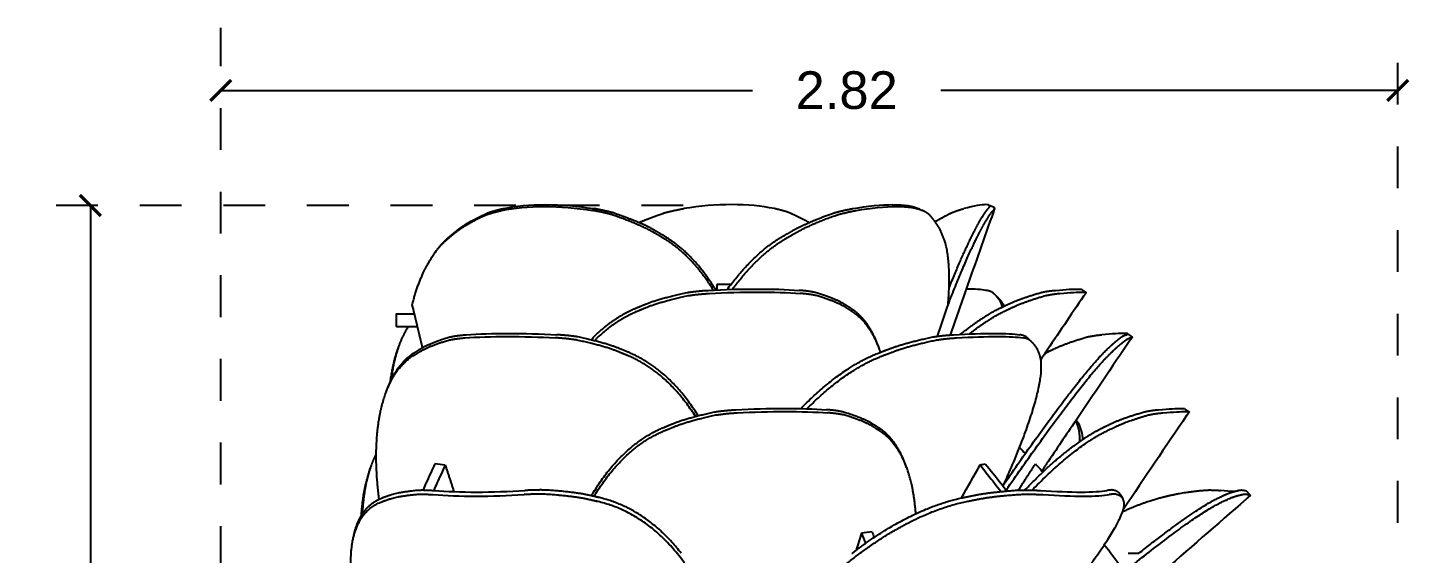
# Model space of a CAD drawing. Header units: metres. Extents: x -0.5 to 11.8, y -0.3 to 7.4.
# Drawn here: x 4.26 to 7.565, y 2.088 to 3.345 of the extents above; entities that cross this region are included whole.
import ezdxf

# ---------------------------------------------------------------- set-up
doc = ezdxf.new("R2010")
doc.units = ezdxf.units.M
doc.header["$MEASUREMENT"] = 0
doc.linetypes.add('HIDDEN', pattern=[9.525, 6.35, -3.175])
for name, color, linetype in [('a', 60, 'Continuous'), ('ΔΙΑΣΤΑΣΕΙΣ', 60, 'Continuous'), ('ΣΧΕΔΙΑ', 140, 'Continuous')]:
    doc.layers.add(name, color=color, linetype=linetype)
doc.styles.get("Standard").update_dxf_attribs({"font": 'swissel.ttf'})
doc.dimstyles.new('Copy of STANDARD_ACAD', dxfattribs={"dimtxt": 0.1, "dimasz": 0.1, "dimexe": 0.15, "dimexo": 0.0625, "dimgap": 0.09, "dimtad": 0, "dimtih": 1, "dimtoh": 1, "dimzin": 0, "dimdsep": 46, "dimtxsty": 'Standard', "dimblk": 'ARCHTICK', "dimcen": 0.09, "dimadec": 0, "dimazin": 0, "dimtfac": 1, "dimtofl": 0, "dimtmove": 0, "dimatfit": 3, "dimfxl": 1, "dimtolj": 1, "dimtzin": 0, "dimarcsym": 0})

# ---------------------------------------------------------------- blocks, each defined once
blk = doc.blocks.new('_ArchTick')
at = {"color": 0, "linetype": 'ByBlock', "const_width": 0.15}
blk.add_lwpolyline([(-0.5, -0.5), (0.5, 0.5)], dxfattribs=at)
blk = doc.blocks.new('*D7')
at = {"layer": 'Defpoints', "color": 0, "linetype": 'HIDDEN', "ltscale": 0.01, "transparency": 16777216}
for p in [(4.4096, 2.92), (5.8904, 2.92), (5.6346, 0)]:
    blk.add_point(p, dxfattribs=at)
at = {"layer": 'ΔΙΑΣΤΑΣΕΙΣ', "color": 0, "linetype": 'HIDDEN', "lineweight": -2, "ltscale": 0.01, "transparency": 16777216}
for p, q in [((5.8279, 2.92), (4.2596, 2.92)), ((5.5721, 0), (4.2596, 0))]:
    blk.add_line(p, q, dxfattribs=at)
at = {"layer": 'ΔΙΑΣΤΑΣΕΙΣ', "color": 0, "linetype": 'Continuous', "lineweight": -2, "ltscale": 0.01, "transparency": 16777216}
for p, q in [((4.4096, 2.92), (4.4096, 1.5702)), ((4.4096, 0), (4.4096, 1.3002))]:
    blk.add_line(p, q, dxfattribs=at)
at = {"layer": 'ΔΙΑΣΤΑΣΕΙΣ', "color": 0, "linetype": 'HIDDEN', "lineweight": -2, "ltscale": 0.01, "transparency": 16777216, "xscale": 0.05, "yscale": 0.05, "zscale": 0.05}
for p, rotation in [((4.4096, 2.92), 90), ((4.4096, 0), 270)]:
    blk.add_blockref('_ArchTick', p, dxfattribs=dict(at, rotation=rotation))
at = {"layer": 'ΔΙΑΣΤΑΣΕΙΣ', "color": 0, "linetype": 'HIDDEN', "lineweight": 5, "ltscale": 0.01, "transparency": 16777216, "insert": (4.4096, 1.4352), "char_height": 0.09, "attachment_point": 5}
blk.add_mtext('\\A1;2.92', dxfattribs=at)
blk = doc.blocks.new('*D14')
at = {"layer": 'a', "color": 0, "linetype": 'HIDDEN', "lineweight": -2, "ltscale": 0.01, "transparency": 16777216}
for p, q in [((4.7216, 0.253), (4.7216, 3.3452)), ((7.5378, 1.1612), (7.5378, 3.3452))]:
    blk.add_line(p, q, dxfattribs=at)
at = {"layer": 'a', "color": 0, "linetype": 'Continuous', "lineweight": -2, "ltscale": 0.01, "transparency": 16777216}
for p, q in [((4.7216, 3.1952), (5.9942, 3.1952)), ((7.5378, 3.1952), (6.4442, 3.1952))]:
    blk.add_line(p, q, dxfattribs=at)
at = {"layer": 'Defpoints', "color": 0, "linetype": 'HIDDEN', "ltscale": 0.01, "transparency": 16777216}
for p in [(7.5378, 3.1952), (7.5378, 1.0987), (4.7216, 0.1905)]:
    blk.add_point(p, dxfattribs=at)
at = {"layer": 'a', "color": 0, "linetype": 'HIDDEN', "lineweight": -2, "ltscale": 0.01, "transparency": 16777216, "xscale": 0.05, "yscale": 0.05, "zscale": 0.05, "rotation": 180}
blk.add_blockref('_ArchTick', (4.7216, 3.1952), dxfattribs=at)
at = {"layer": 'a', "color": 0, "linetype": 'HIDDEN', "lineweight": -2, "ltscale": 0.01, "transparency": 16777216, "xscale": 0.05, "yscale": 0.05, "zscale": 0.05}
blk.add_blockref('_ArchTick', (7.5378, 3.1952), dxfattribs=at)
at = {"layer": 'a', "color": 0, "linetype": 'HIDDEN', "lineweight": 5, "ltscale": 0.01, "transparency": 16777216, "insert": (6.2192, 3.1952), "char_height": 0.09, "attachment_point": 5}
blk.add_mtext('\\A1;2.82', dxfattribs=at)

msp = doc.modelspace()

# ---------------------------------------------------------------- linework, layer by layer
at = {"layer": 'ΣΧΕΔΙΑ'}
for points, weights in [([(5.3577, 2.9012), (5.3766, 2.9083), (5.3967, 2.9124)], [0.931709150307, 0.919797461204, 0.911534052656]), ([(5.6641, 2.9012), (5.6394, 2.9083), (5.6139, 2.9124)], [0.931709150307, 0.919797461204, 0.911534052656]), ([(5.7791, 2.9012), (5.8037, 2.9083), (5.8292, 2.9124)], [0.931709150307, 0.919797461204, 0.911534052656]), ([(6.0854, 2.9012), (6.0665, 2.9083), (6.0464, 2.9124)], [0.931709150307, 0.919797461204, 0.911534052656]), ([(6.1853, 2.9012), (6.209, 2.9083), (6.2331, 2.9124)], [0.931709150307, 0.919797461204, 0.911534052656]), ([(6.467, 2.9012), (6.4835, 2.9083), (6.4997, 2.9124)], [0.931709150307, 0.919797461204, 0.911534052656]), ([(6.5491, 2.9012), (6.554, 2.9083), (6.5579, 2.9124)], [0.931709150307, 0.919797461204, 0.911534052656]), ([(5.3546, 2.8968), (5.3735, 2.9038), (5.3936, 2.9079)], [0.931709150307, 0.919797461204, 0.911534052656]), ([(5.6609, 2.8968), (5.6363, 2.9039), (5.6108, 2.9079)], [0.931709150307, 0.919797461204, 0.911534052656]), ([(5.7216, 2.8791), (5.6972, 2.8896), (5.6641, 2.9012)], [0.972581523531, 0.959724879192, 0.948940508878]), ([(5.7216, 2.8791), (5.7459, 2.8896), (5.7791, 2.9012)], [0.972581523531, 0.959724879192, 0.948940508878]), ([(6.1287, 2.879), (6.1106, 2.8895), (6.0854, 2.9012)], [0.972643536154, 0.959750882756, 0.948940508878]), ([(6.1261, 2.8778), (6.151, 2.8889), (6.1853, 2.9012)], [0.974072988372, 0.960347515038, 0.948940508878]), ([(6.1939, 2.8968), (6.2177, 2.9038), (6.2417, 2.9079)], [0.931709150307, 0.919797461204, 0.911534052656]), ([(6.4043, 2.9062), (6.4025, 2.9071), (6.4007, 2.9079)], [0.914906087227, 0.913150287122, 0.911534052656]), ([(6.4181, 2.8968), (6.4116, 2.9025), (6.4043, 2.9062)], [0.931709150307, 0.922127260387, 0.914906087227]), ([(6.4306, 2.8814), (6.4251, 2.8888), (6.4181, 2.8968)], [0.964564845085, 0.956273603452, 0.948940508878]), ([(6.4309, 2.8816), (6.4468, 2.8909), (6.467, 2.9012)], [0.969530699416, 0.958432863092, 0.948940508878]), ([(6.5609, 2.8968), (6.5658, 2.9038), (6.5697, 2.9079)], [0.931709150307, 0.919797461204, 0.911534052656]), ([(5.1798, 2.6827), (5.1986, 2.7568), (5.2317, 2.8037)], [0.944259782733, 0.945752995793, 0.970079038329]), ([(5.8373, 2.7119), (5.8624, 2.7159), (5.888, 2.7171)], [0.931709150307, 0.919797461204, 0.911534052656]), ([(6.1437, 2.7119), (6.1251, 2.7159), (6.1052, 2.7171)], [0.931709150307, 0.919797461204, 0.911534052656]), ([(6.5684, 2.7119), (6.5613, 2.7159), (6.5525, 2.7171)], [0.931709150307, 0.919797461204, 0.911534052656]), ([(6.5748, 2.706), (6.5718, 2.7089), (6.5684, 2.7119)], [0.958013366269, 0.953307071376, 0.948940508878]), ([(6.6841, 2.7119), (6.7021, 2.7159), (6.7189, 2.7171)], [0.931709150307, 0.919797461204, 0.911534052656]), ([(5.8401, 2.7044), (5.8651, 2.7084), (5.8908, 2.7097)], [0.931709150307, 0.919797461204, 0.911534052656]), ([(6.1464, 2.7044), (6.1279, 2.7084), (6.108, 2.7097)], [0.931709150307, 0.919797461204, 0.911534052656]), ([(6.6944, 2.7044), (6.7124, 2.7084), (6.7292, 2.7097)], [0.931709150307, 0.919797461204, 0.911534052656]), ([(5.1418, 2.6608), (5.1418, 2.6608), (5.1855, 2.6608)], [1, 0.924279435761, 0.887710367565]), ([(5.1418, 2.6308), (5.1418, 2.6308), (5.1714, 2.6308)], [1, 0.937218049792, 0.901350845428]), ([(5.1492, 2.5866), (5.1585, 2.6114), (5.1712, 2.6308)], [0.947942846393, 0.952282059837, 0.961601486551]), ([(5.1714, 2.6308), (5.1807, 2.6308), (5.1929, 2.6308)], [0.901350845428, 0.890594636035, 0.882258974784]), ([(5.1277, 2.4993), (5.1334, 2.5441), (5.1465, 2.5791)], [0.945528688742, 0.94188912103, 0.947942846393]), ([(5.1301, 2.5045), (5.1358, 2.5506), (5.1492, 2.5866)], [0.945726579536, 0.941730106422, 0.947942846393]), ([(5.2672, 2.5981), (5.2858, 2.6021), (5.3057, 2.6034)], [0.931709150307, 0.919797461204, 0.911534052656]), ([(5.27, 2.6056), (5.2885, 2.6096), (5.3084, 2.6108)], [0.931709150307, 0.919797461204, 0.911534052656]), ([(5.5736, 2.5981), (5.5485, 2.6021), (5.5229, 2.6034)], [0.931709150307, 0.919797461204, 0.911534052656]), ([(5.5763, 2.6056), (5.5513, 2.6096), (5.5256, 2.6108)], [0.931709150307, 0.919797461204, 0.911534052656]), ([(6.3002, 2.5691), (6.2985, 2.5742), (6.2967, 2.5791)], [0.946425899868, 0.947087650778, 0.947942846393]), ([(6.4252, 2.6056), (6.45, 2.6096), (6.4746, 2.6108)], [0.931709150307, 0.919797461204, 0.911534052656]), ([(6.4328, 2.5981), (6.4576, 2.6021), (6.4821, 2.6034)], [0.931709150307, 0.919797461204, 0.911534052656]), ([(6.6494, 2.6056), (6.6424, 2.6096), (6.6335, 2.6108)], [0.931709150307, 0.919797461204, 0.911534052656]), ([(6.657, 2.5981), (6.6499, 2.6021), (6.6411, 2.6034)], [0.931709150307, 0.919797461204, 0.911534052656]), ([(6.6632, 2.5924), (6.6604, 2.5953), (6.657, 2.5981)], [0.957751625257, 0.95318552588, 0.948940508878]), ([(6.7947, 2.6056), (6.8127, 2.6096), (6.8295, 2.6108)], [0.931709150307, 0.919797461204, 0.911534052656]), ([(6.8768, 2.6056), (6.8773, 2.6059), (6.8778, 2.6062)], [0.931709150307, 0.930821777243, 0.929954650869]), ([(6.8778, 2.6062), (6.8835, 2.6097), (6.8877, 2.6108)], [0.929954650869, 0.919181870409, 0.911534052656]), ([(6.8871, 2.5981), (6.8934, 2.6021), (6.898, 2.6034)], [0.931709150307, 0.919797461204, 0.911534052656]), ([(5.1192, 2.479), (5.1242, 2.4927), (5.1303, 2.5048)], [0.947729554659, 0.950032901184, 0.953823428497]), ([(5.0937, 2.3257), (5.0945, 2.4116), (5.1165, 2.4716)], [0.955628778324, 0.937766697422, 0.947729132346]), ([(5.9034, 2.4264), (5.9284, 2.4304), (5.9541, 2.4316)], [0.931709150307, 0.919797461204, 0.911534052656]), ([(5.9062, 2.419), (5.9312, 2.4229), (5.9568, 2.4242)], [0.931709150307, 0.919797461204, 0.911534052656]), ([(6.2097, 2.4264), (6.1912, 2.4304), (6.1713, 2.4316)], [0.931709150307, 0.919797461204, 0.911534052656]), ([(6.2125, 2.419), (6.194, 2.4229), (6.174, 2.4242)], [0.931709150307, 0.919797461204, 0.911534052656]), ([(6.9307, 2.4264), (6.9486, 2.4304), (6.9655, 2.4316)], [0.931709150307, 0.919797461204, 0.911534052656]), ([(6.941, 2.419), (6.9589, 2.4229), (6.9757, 2.4242)], [0.931709150307, 0.919797461204, 0.911534052656]), ([(6.6458, 2.2398), (6.7157, 2.3128), (6.7767, 2.3556)], [0.944422388242, 0.941712787617, 0.967213395251]), ([(6.7767, 2.3556), (6.7807, 2.3584), (6.7847, 2.3611)], [0.967213395251, 0.968938257592, 0.970792186606]), ([(5.0832, 2.3011), (5.088, 2.3141), (5.0938, 2.3256)], [0.947942846393, 0.950200017569, 0.953804769829]), ([(5.1004, 2.2178), (5.0933, 2.2749), (5.0937, 2.3257)], [0.987724346937, 0.966511908981, 0.955628778324]), ([(5.0583, 2.1789), (5.0624, 2.2451), (5.0804, 2.2936)], [0.949691041104, 0.939590123607, 0.947942846393]), ([(5.0609, 2.1831), (5.0647, 2.2514), (5.0832, 2.3011)], [0.950192403505, 0.939387326194, 0.947942846393]), ([(6.3846, 2.1829), (6.3802, 2.2466), (6.3627, 2.2936)], [0.949092489165, 0.939844690079, 0.947942846393]), ([(5.1917, 2.2295), (5.2101, 2.2301), (5.23, 2.2285)], [0.931709150307, 0.919797461204, 0.911534052656]), ([(5.1939, 2.2395), (5.2122, 2.2401), (5.2322, 2.2384)], [0.931709150307, 0.919797461204, 0.911534052656]), ([(5.498, 2.2295), (5.4729, 2.2301), (5.4472, 2.2285)], [0.931709150307, 0.919797461204, 0.911534052656]), ([(5.5002, 2.2395), (5.475, 2.2401), (5.4494, 2.2384)], [0.931709150307, 0.919797461204, 0.911534052656]), ([(6.6299, 2.2393), (6.6314, 2.2394), (6.6329, 2.2395)], [0.949847951413, 0.949392410797, 0.948940508878]), ([(6.6329, 2.2395), (6.6337, 2.2395), (6.6345, 2.2395)], [0.931709150307, 0.931320125723, 0.930934992447]), ([(6.6345, 2.2395), (6.6589, 2.24), (6.6826, 2.2384)], [0.930934992447, 0.919527586038, 0.911534052656]), ([(6.6388, 2.2295), (6.664, 2.2301), (6.6885, 2.2285)], [0.931709150307, 0.919797461204, 0.911534052656]), ([(6.8571, 2.2395), (6.8505, 2.2401), (6.8416, 2.2384)], [0.931709150307, 0.919797461204, 0.911534052656]), ([(6.863, 2.2295), (6.8564, 2.2301), (6.8475, 2.2285)], [0.931709150307, 0.919797461204, 0.911534052656]), ([(6.8738, 2.2294), (6.8702, 2.2355), (6.8571, 2.2395)], [0.992503261716, 0.967615000344, 0.948940508878]), ([(6.8797, 2.2195), (6.8761, 2.2255), (6.863, 2.2295)], [0.992502094383, 0.967614562399, 0.948940508878]), ([(7.0785, 2.2395), (7.097, 2.2401), (7.1138, 2.2384)], [0.931709150307, 0.919797461204, 0.911534052656]), ([(7.1247, 2.2283), (7.1344, 2.2326), (7.1462, 2.2359)], [0.997250260632, 0.979461440335, 0.964702718603]), ([(7.1462, 2.2359), (7.1531, 2.2379), (7.1606, 2.2395)], [0.964702718603, 0.956334544523, 0.948940508878]), ([(7.1606, 2.2395), (7.1674, 2.2401), (7.172, 2.2384)], [0.931709150307, 0.919797461204, 0.911534052656]), ([(7.1686, 2.2295), (7.1755, 2.2301), (7.1801, 2.2285)], [0.931709150307, 0.919797461204, 0.911534052656]), ([(5.0404, 2.132), (5.0468, 2.1619), (5.061, 2.183)], [0.944179839279, 0.94459475282, 0.954730813752]), ([(6.7599, 2.0054), (6.8609, 2.1341), (6.8797, 2.1883)], [0.968787555863, 0.921834745406, 0.964405926685]), ([(6.8797, 2.1883), (6.8807, 2.1914), (6.8815, 2.1941)], [0.964405926685, 0.966935305997, 0.969780720875]), ([(5.037, 2.0148), (5.0284, 2.0766), (5.0382, 2.122)], [0.965268577074, 0.943550551444, 0.944179851184]), ([(6.2318, 2.0882), (6.2476, 2.1003), (6.2634, 2.1116)], [0.948023538268, 0.945900250516, 0.944944503391]), ([(6.2634, 2.1116), (6.2641, 2.1121), (6.2648, 2.1125)], [0.944944503391, 0.944903481689, 0.944864610852])]:
    msp.add_rational_spline(points, weights, degree=2, dxfattribs=at)
for points, degree, knots in [([(5.3936, 2.9079), (5.4237, 2.9145), (5.4587, 2.9176), (5.5332, 2.9176), (5.5725, 2.9145), (5.6108, 2.9079)], 3, [0, 0, 0, 0, 0.500337, 0.500337, 1.000843, 1.000843, 1.000843, 1.000843]), ([(5.3967, 2.9124), (5.4269, 2.9189), (5.4619, 2.922), (5.5363, 2.9221), (5.5756, 2.9189), (5.6139, 2.9124)], 3, [0, 0, 0, 0, 0.500337, 0.500337, 1.000843, 1.000843, 1.000843, 1.000843]), ([(6.0464, 2.9124), (6.0163, 2.9189), (5.9813, 2.922), (5.9069, 2.9221), (5.8675, 2.9189), (5.8292, 2.9124)], 3, [0, 0, 0, 0, 0.500337, 0.500337, 1.000843, 1.000843, 1.000843, 1.000843]), ([(6.2331, 2.9124), (6.2693, 2.9189), (6.3024, 2.922), (6.3568, 2.9221), (6.3781, 2.9189), (6.3921, 2.9124), (6.3943, 2.9114), (6.3963, 2.9102), (6.3982, 2.9091)], 3, [0, 0, 0, 0, 0.500337, 0.500337, 1.000843, 1.000843, 1.000843, 1.080238, 1.080238, 1.080238, 1.080238]), ([(6.2417, 2.9079), (6.2779, 2.9145), (6.311, 2.9176), (6.3655, 2.9176), (6.3868, 2.9145), (6.4007, 2.9079)], 3, [0, 0, 0, 0, 0.500337, 0.500337, 1.000843, 1.000843, 1.000843, 1.000843]), ([(6.5589, 2.9212), (6.5574, 2.9218), (6.5551, 2.922), (6.5421, 2.9221), (6.5241, 2.9189), (6.4997, 2.9124)], 3, [0.3485188, 0.3485188, 0.3485188, 0.3485188, 0.5003374, 0.5003374, 1.0008429, 1.0008429, 1.0008429, 1.0008429]), ([(5.888, 2.7171), (5.9266, 2.7194), (5.9661, 2.7202), (6.0405, 2.7202), (6.0754, 2.7194), (6.1052, 2.7171)], 3, [0, 0, 0, 0, 0.500337, 0.500337, 1.000843, 1.000843, 1.000843, 1.000843]), ([(5.8908, 2.7097), (5.9294, 2.7119), (5.9688, 2.7128), (6.0433, 2.7128), (6.0781, 2.7119), (6.108, 2.7097)], 3, [0, 0, 0, 0, 0.500337, 0.500337, 1.000843, 1.000843, 1.000843, 1.000843]), ([(6.7189, 2.7171), (6.7444, 2.7194), (6.7629, 2.7202), (6.7779, 2.7202), (6.7808, 2.72), (6.7814, 2.7195)], 3, [0, 0, 0, 0, 0.5003374, 0.5003374, 0.7515114, 0.7515114, 0.7515114, 0.7515114]), ([(6.7292, 2.7097), (6.7547, 2.7119), (6.7732, 2.7128), (6.7882, 2.7128), (6.791, 2.7126), (6.7917, 2.7121), (6.7919, 2.7119), (6.7919, 2.7118), (6.7919, 2.7116)], 3, [0, 0, 0, 0, 0.5003374, 0.5003374, 0.7515114, 0.7515114, 0.7515114, 0.81279, 0.81279, 0.81279, 0.81279]), ([(6.7919, 2.7116), (6.7919, 2.7116), (6.7919, 2.7116), (6.789, 2.7073), (6.7861, 2.7031)], 2, [0.01343583, 0.01343583, 0.01343583, 0.01349417, 0.01349417, 0.02392044, 0.02392044, 0.02392044]), ([(5.3084, 2.6108), (5.3383, 2.6131), (5.3731, 2.6139), (5.4475, 2.6139), (5.487, 2.6131), (5.5256, 2.6108)], 3, [0, 0, 0, 0, 0.500337, 0.500337, 1.000843, 1.000843, 1.000843, 1.000843]), ([(6.4746, 2.6108), (6.5116, 2.6131), (6.545, 2.6139), (6.5995, 2.6139), (6.6204, 2.6131), (6.6335, 2.6108)], 3, [0, 0, 0, 0, 0.500337, 0.500337, 1.000843, 1.000843, 1.000843, 1.000843]), ([(6.8921, 2.6132), (6.8914, 2.6137), (6.8885, 2.6139), (6.8735, 2.6139), (6.855, 2.6131), (6.8295, 2.6108)], 3, [0.2491548, 0.2491548, 0.2491548, 0.2491548, 0.5003374, 0.5003374, 1.0008429, 1.0008429, 1.0008429, 1.0008429]), ([(6.8921, 2.6132), (6.8972, 2.6095), (6.9023, 2.6058), (6.9024, 2.6057), (6.9025, 2.6057)], 2, [0, 0, 0, 0.013, 0.013, 0.01314817, 0.01314817, 0.01314817]), ([(5.3057, 2.6034), (5.3355, 2.6056), (5.3704, 2.6065), (5.4448, 2.6065), (5.4843, 2.6056), (5.5229, 2.6034)], 3, [0, 0, 0, 0, 0.500337, 0.500337, 1.000843, 1.000843, 1.000843, 1.000843]), ([(6.4821, 2.6034), (6.5191, 2.6056), (6.5526, 2.6065), (6.6071, 2.6065), (6.628, 2.6056), (6.6411, 2.6034)], 3, [0, 0, 0, 0, 0.500337, 0.500337, 1.000843, 1.000843, 1.000843, 1.000843]), ([(6.898, 2.6034), (6.9006, 2.6042), (6.9021, 2.6049), (6.9024, 2.6053), (6.9025, 2.6055), (6.9025, 2.6056), (6.9025, 2.6057)], 3, [0, 0, 0, 0, 0.184395, 0.184395, 0.184395, 0.2349173, 0.2349173, 0.2349173, 0.2349173]), ([(5.9541, 2.4316), (5.9927, 2.4339), (6.0321, 2.4347), (6.1065, 2.4347), (6.1414, 2.4339), (6.1713, 2.4316)], 3, [0, 0, 0, 0, 0.500337, 0.500337, 1.000843, 1.000843, 1.000843, 1.000843]), ([(5.9568, 2.4242), (5.9954, 2.4264), (6.0349, 2.4273), (6.1093, 2.4273), (6.1442, 2.4264), (6.174, 2.4242)], 3, [0, 0, 0, 0, 0.500337, 0.500337, 1.000843, 1.000843, 1.000843, 1.000843]), ([(6.9655, 2.4316), (6.991, 2.4339), (7.0095, 2.4347), (7.0245, 2.4347), (7.0273, 2.4345), (7.028, 2.434)], 3, [0, 0, 0, 0, 0.5003374, 0.5003374, 0.7515114, 0.7515114, 0.7515114, 0.7515114]), ([(6.9757, 2.4242), (7.0013, 2.4264), (7.0198, 2.4273), (7.0347, 2.4273), (7.0376, 2.4271), (7.0383, 2.4266), (7.0384, 2.4265), (7.0385, 2.4263), (7.0384, 2.4262)], 3, [0, 0, 0, 0, 0.5003374, 0.5003374, 0.7515114, 0.7515114, 0.7515114, 0.81279, 0.81279, 0.81279, 0.81279]), ([(7.0384, 2.4262), (7.0384, 2.4261), (7.0384, 2.4261), (7.0355, 2.4219), (7.0326, 2.4176)], 2, [0.01343583, 0.01343583, 0.01343583, 0.01349417, 0.01349417, 0.02392044, 0.02392044, 0.02392044]), ([(6.7672, 2.4053), (6.744, 2.371), (6.7208, 2.3366), (6.6975, 2.3023), (6.696, 2.3), (6.6945, 2.2978), (6.6929, 2.2955)], 3, [0.2337297, 0.2337297, 0.2337297, 0.2337297, 0.3594835, 0.3594835, 0.3594835, 0.3677811, 0.3677811, 0.3677811, 0.3677811]), ([(5.234, 2.3021), (5.2268, 2.2868), (5.2173, 2.2662), (5.208, 2.2452), (5.2056, 2.24)], 3, [6.91724338, 6.91724338, 6.91724338, 6.91724338, 6.98038185, 7.00136805, 7.00136805, 7.00136805, 7.00136805]), ([(5.2587, 2.2993), (5.2519, 2.2849), (5.2427, 2.2648), (5.2336, 2.2444), (5.2311, 2.2388)], 3, [6.9210654, 6.9210654, 6.9210654, 6.9210654, 6.98038185, 7.00301405, 7.00301405, 7.00301405, 7.00301405]), ([(6.5382, 2.2995), (6.5499, 2.2851), (6.5668, 2.2639), (6.5833, 2.2425), (6.5883, 2.2359)], 3, [6.92077291, 6.92077291, 6.92077291, 6.92077291, 6.98038185, 7.0068331, 7.0068331, 7.0068331, 7.0068331]), ([(6.5509, 2.3023), (6.5635, 2.2869), (6.5808, 2.2652), (6.5978, 2.2432), (6.6026, 2.2369)], 3, [6.91694711, 6.91694711, 6.91694711, 6.91694711, 6.98038185, 7.00545268, 7.00545268, 7.00545268, 7.00545268]), ([(5.23, 2.2285), (5.2599, 2.2263), (5.2947, 2.2248), (5.3692, 2.2248), (5.4086, 2.2263), (5.4472, 2.2285)], 3, [0, 0, 0, 0, 0.500337, 0.500337, 1.000843, 1.000843, 1.000843, 1.000843]), ([(5.2322, 2.2384), (5.262, 2.2362), (5.2969, 2.2347), (5.3713, 2.2347), (5.4107, 2.2362), (5.4494, 2.2384)], 3, [0, 0, 0, 0, 0.500337, 0.500337, 1.000843, 1.000843, 1.000843, 1.000843]), ([(6.6826, 2.2384), (6.7196, 2.2362), (6.753, 2.2347), (6.8075, 2.2347), (6.8285, 2.2362), (6.8416, 2.2384)], 3, [0, 0, 0, 0, 0.500337, 0.500337, 1.000843, 1.000843, 1.000843, 1.000843]), ([(6.6885, 2.2285), (6.7255, 2.2263), (6.7589, 2.2248), (6.8134, 2.2248), (6.8344, 2.2263), (6.8475, 2.2285)], 3, [0, 0, 0, 0, 0.500337, 0.500337, 1.000843, 1.000843, 1.000843, 1.000843]), ([(7.1845, 2.2259), (7.1844, 2.2258), (7.1844, 2.2258), (7.1795, 2.2216), (7.1747, 2.2174)], 2, [0.01071073, 0.01071073, 0.01071073, 0.01088114, 0.01088114, 0.02392044, 0.02392044, 0.02392044]), ([(7.1801, 2.2285), (7.1825, 2.2277), (7.1839, 2.227), (7.1844, 2.2265), (7.1846, 2.2263), (7.1846, 2.2261), (7.1845, 2.2259)], 3, [0, 0, 0, 0, 0.1701549, 0.1701549, 0.1701549, 0.2393752, 0.2393752, 0.2393752, 0.2393752])]:
    msp.add_open_spline(points, degree=degree, knots=knots, dxfattribs=at)
for points, degree in [([(6.5579, 2.9124), (6.5596, 2.9142), (6.5607, 2.9158), (6.5611, 2.9171)], 3), ([(6.5611, 2.9171), (6.5618, 2.919), (6.5611, 2.9204), (6.5589, 2.9212)], 3), ([(6.5589, 2.9212), (6.5648, 2.9189), (6.5707, 2.9167)], 2), ([(6.5697, 2.9079), (6.5714, 2.9098), (6.5725, 2.9113), (6.5729, 2.9126)], 3), ([(6.5729, 2.9126), (6.5716, 2.9087), (6.5702, 2.9048)], 2), ([(6.5729, 2.9126), (6.5736, 2.9146), (6.5729, 2.9159), (6.5707, 2.9167)], 3), ([(6.5702, 2.9048), (6.5485, 2.8432), (6.5268, 2.7817), (6.5051, 2.7201)], 3), ([(5.9422, 2.7308), (5.9254, 2.7308), (5.9086, 2.7308)], 2), ([(5.9086, 2.7308), (5.9086, 2.7245), (5.9086, 2.7182)], 2), ([(6.5051, 2.7201), (6.4923, 2.6835), (6.4794, 2.6469), (6.4665, 2.6103)], 3), ([(6.5525, 2.7171), (6.5418, 2.719), (6.5258, 2.7199), (6.5055, 2.7201)], 3), ([(6.7814, 2.7195), (6.7866, 2.7158), (6.7917, 2.7121)], 2), ([(5.1851, 2.6608), (5.1833, 2.6681), (5.1816, 2.6754), (5.1798, 2.6827)], 3), ([(6.4366, 2.6073), (6.445, 2.6324), (6.4534, 2.6576), (6.4618, 2.6827)], 3), ([(6.7861, 2.7031), (6.7554, 2.6577), (6.7247, 2.6122), (6.6939, 2.5668)], 3), ([(5.1418, 2.6308), (5.1418, 2.6458), (5.1418, 2.6608)], 2), ([(5.2047, 2.5804), (5.1982, 2.6072), (5.1916, 2.634), (5.1851, 2.6608)], 3), ([(6.8877, 2.6108), (6.8894, 2.6114), (6.8906, 2.6118), (6.8913, 2.6122)], 3), ([(6.8913, 2.6122), (6.8918, 2.6124), (6.892, 2.6126), (6.8922, 2.6128)], 3), ([(6.8922, 2.6128), (6.8919, 2.6124), (6.8917, 2.6121)], 2), ([(6.6494, 2.6056), (6.6532, 2.6019), (6.657, 2.5981)], 2), ([(6.8967, 2.5968), (6.8535, 2.533), (6.8104, 2.4691), (6.7672, 2.4053)], 3), ([(6.9024, 2.6053), (6.8996, 2.601), (6.8967, 2.5968)], 2), ([(6.6939, 2.5668), (6.6906, 2.5619), (6.6873, 2.557), (6.684, 2.5521)], 3), ([(7.0326, 2.4176), (6.9823, 2.3431), (6.9319, 2.2686), (6.8815, 2.1941)], 3), ([(7.028, 2.434), (7.0331, 2.4303), (7.0383, 2.4266)], 2), ([(6.6329, 2.3412), (6.6376, 2.3364), (6.6422, 2.3317), (6.6468, 2.3269)], 3), ([(5.2587, 2.2993), (5.2505, 2.3002), (5.2422, 2.3012), (5.234, 2.3021)], 3), ([(5.2587, 2.2993), (5.269, 2.2676), (5.2793, 2.2358)], 2), ([(6.4939, 2.2209), (6.5087, 2.2471), (6.5234, 2.2733), (6.5382, 2.2995)], 3), ([(6.5382, 2.2995), (6.5424, 2.3005), (6.5466, 2.3014), (6.5509, 2.3023)], 3), ([(6.6301, 2.2396), (6.6504, 2.2708), (6.6707, 2.302)], 2), ([(6.6707, 2.302), (6.6767, 2.2955), (6.6827, 2.2891), (6.6887, 2.2826)], 3), ([(6.6929, 2.2955), (6.6893, 2.2902), (6.6877, 2.2878), (6.6861, 2.2854)], 3), ([(6.6345, 2.2395), (6.6342, 2.239), (6.6339, 2.2386)], 2), ([(6.8738, 2.2294), (6.8741, 2.2289), (6.8744, 2.2285)], 2), ([(6.8744, 2.2285), (6.877, 2.224), (6.8797, 2.2195)], 2), ([(7.1747, 2.2174), (7.105, 2.1568), (7.0353, 2.0962), (6.9655, 2.0356)], 3), ([(7.1457, 2.2358), (7.1369, 2.2364), (7.1262, 2.2373), (7.1138, 2.2384)], 3), ([(7.172, 2.2384), (7.1744, 2.2377), (7.1759, 2.237), (7.1763, 2.2364)], 3), ([(7.1763, 2.2364), (7.1804, 2.2315), (7.1844, 2.2265)], 2), ([(6.255, 2.1363), (6.2506, 2.1229), (6.2463, 2.1095), (6.242, 2.0961)], 3), ([(6.2798, 2.1395), (6.2716, 2.1385), (6.2633, 2.1375), (6.255, 2.1363)], 3), ([(6.255, 2.1363), (6.2582, 2.1283), (6.2613, 2.1203), (6.2644, 2.1123)], 3), ([(6.2798, 2.1395), (6.2816, 2.1352), (6.2833, 2.1308), (6.285, 2.1264)], 3), ([(6.8358, 2.1089), (6.8496, 2.0911), (6.8632, 2.073), (6.8765, 2.0548)], 3), ([(6.8925, 2.0882), (6.9053, 2.0882), (6.9181, 2.0882)], 2)]:
    msp.add_open_spline(points, degree=degree, dxfattribs=at)
for points, weights, degree, knots in [([(5.2317, 2.8037), (5.2476, 2.8262), (5.2662, 2.8416), (5.2747, 2.8486), (5.2832, 2.8556), (5.3053, 2.8738), (5.3546, 2.8968)], [0.970079038329, 0.982203488511, 1, 1, 1, 0.970376548073, 0.948940508878], 2, [3.7229984, 3.7229984, 3.7229984, 3.7990306, 3.7990306, 3.8560209, 3.8560209, 3.9482049, 3.9482049, 3.9482049]), ([(5.2332, 2.8059), (5.2338, 2.8066), (5.2343, 2.8074), (5.2348, 2.8081), (5.2454, 2.8232), (5.257, 2.8359), (5.2694, 2.8461), (5.275, 2.8507), (5.2807, 2.8554), (5.2863, 2.86), (5.3009, 2.872), (5.3246, 2.8858), (5.3577, 2.9012)], [1, 1, 1, 1, 1.00833240953, 1.0186139353, 1.0308445773, 1.0308445773, 1.0308445773, 1.0308445773, 1.01048646078, 0.992941660929, 0.978210177754], 3, [3.7192769, 3.7192769, 3.7192769, 3.7192769, 3.7229962, 3.7229962, 3.7229962, 3.7990306, 3.7990306, 3.7990306, 3.8560209, 3.8560209, 3.8560209, 3.9482049, 3.9482049, 3.9482049, 3.9482049]), ([(5.9001, 2.7178), (5.8482, 2.8019), (5.7807, 2.8416), (5.7689, 2.8486), (5.757, 2.8556), (5.7261, 2.8738), (5.6609, 2.8968)], [0.946380423498, 0.955291585481, 1, 1, 1, 0.970376548073, 0.948940508878], 2, [3.6080224, 3.6080224, 3.6080224, 3.7990306, 3.7990306, 3.8560209, 3.8560209, 3.9482049, 3.9482049, 3.9482049]), ([(5.9058, 2.7181), (5.8531, 2.8053), (5.7838, 2.8461), (5.772, 2.8531), (5.7601, 2.8601), (5.745, 2.869), (5.7216, 2.8791)], [0.945966375312, 0.954199321356, 1, 1, 1, 0.985279967153, 0.972581523531], 2, [3.6033559, 3.6033559, 3.6033559, 3.7990306, 3.7990306, 3.8560209, 3.8560209, 3.9018276, 3.9018276, 3.9018276]), ([(5.9333, 2.7191), (5.9962, 2.8055), (6.0661, 2.8461), (6.0782, 2.853), (6.0902, 2.86), (6.1047, 2.8684), (6.1261, 2.8778)], [0.946074966896, 0.954496961063, 1, 1, 1, 0.986140416367, 0.974072988372], 2, [3.6046276, 3.6046276, 3.6046276, 3.7990306, 3.7990306, 3.8560209, 3.8560209, 3.89915, 3.89915, 3.89915]), ([(5.9456, 2.7197), (6.007, 2.8023), (6.0748, 2.8416), (6.0868, 2.8486), (6.0989, 2.8556), (6.1303, 2.8738), (6.1939, 2.8968)], [0.946592412294, 0.955811240792, 1, 1, 1, 0.970376548073, 0.948940508878], 2, [3.6102426, 3.6102426, 3.6102426, 3.7990306, 3.7990306, 3.8560209, 3.8560209, 3.9482049, 3.9482049, 3.9482049]), ([(6.4618, 2.6827), (6.4708, 2.7936), (6.4513, 2.8416), (6.4485, 2.8486), (6.4457, 2.8556), (6.4409, 2.8675), (6.4306, 2.8814)], [0.944258558023, 0.946482545649, 1, 1, 1, 0.980510489918, 0.964564845085], 2, [3.5703875, 3.5703875, 3.5703875, 3.7990306, 3.7990306, 3.8560209, 3.8560209, 3.9166695, 3.9166695, 3.9166695]), ([(6.4618, 2.6827), (6.5055, 2.7936), (6.5301, 2.8416), (6.5337, 2.8486), (6.5372, 2.8556), (6.5466, 2.8738), (6.5609, 2.8968)], [0.944259782733, 0.946497234703, 1, 1, 1, 0.970376548073, 0.948940508878], 2, [3.5704502, 3.5704502, 3.5704502, 3.7990306, 3.7990306, 3.8560209, 3.8560209, 3.9482049, 3.9482049, 3.9482049]), ([(6.4644, 2.7232), (6.4981, 2.8065), (6.5183, 2.8461), (6.5219, 2.853), (6.5255, 2.86), (6.5348, 2.8782), (6.5491, 2.9012)], [0.946485742617, 0.955552721497, 1, 1, 1, 0.970376548073, 0.948940508878], 2, [3.6091381, 3.6091381, 3.6091381, 3.7990306, 3.7990306, 3.8560209, 3.8560209, 3.9482049, 3.9482049, 3.9482049]), ([(5.6075, 2.5988), (5.6569, 2.6506), (5.7144, 2.6743), (5.7267, 2.6794), (5.7389, 2.6844), (5.7709, 2.6976), (5.8373, 2.7119)], [0.950451655118, 0.962902292292, 1, 1, 1, 0.970376548073, 0.948940508878], 2, [3.6405377, 3.6405377, 3.6405377, 3.7990306, 3.7990306, 3.8560209, 3.8560209, 3.9482049, 3.9482049, 3.9482049]), ([(6.2484, 2.6591), (6.2392, 2.6678), (6.2288, 2.6743), (6.2208, 2.6794), (6.2127, 2.6844), (6.1917, 2.6976), (6.1437, 2.7119)], [0.981107493178, 0.989581843628, 1, 1, 1, 0.970376548073, 0.948940508878], 2, [3.754521, 3.754521, 3.754521, 3.7990306, 3.7990306, 3.8560209, 3.8560209, 3.9482049, 3.9482049, 3.9482049]), ([(6.5922, 2.6774), (6.5996, 2.6809), (6.6069, 2.6844), (6.6344, 2.6976), (6.6841, 2.7119)], [1, 1, 1, 0.970376548073, 0.948940508878], 2, [3.8164355, 3.8164355, 3.8164355, 3.8560209, 3.8560209, 3.9482049, 3.9482049, 3.9482049]), ([(5.6155, 2.5967), (5.6628, 2.6444), (5.7172, 2.6668), (5.7294, 2.6719), (5.7417, 2.677), (5.7737, 2.6902), (5.8401, 2.7044)], [0.951807963668, 0.964824343423, 1, 1, 1, 0.970376548073, 0.948940508878], 2, [3.6487493, 3.6487493, 3.6487493, 3.7990306, 3.7990306, 3.8560209, 3.8560209, 3.9482049, 3.9482049, 3.9482049]), ([(6.2967, 2.5791), (6.2739, 2.6403), (6.2316, 2.6668), (6.2235, 2.6719), (6.2155, 2.677), (6.1944, 2.6902), (6.1464, 2.7044)], [0.947942846393, 0.958691656714, 1, 1, 1, 0.970376548073, 0.948940508878], 2, [3.6225486, 3.6225486, 3.6225486, 3.7990306, 3.7990306, 3.8560209, 3.8560209, 3.9482049, 3.9482049, 3.9482049]), ([(6.5127, 2.613), (6.5578, 2.6485), (6.5961, 2.6668), (6.6066, 2.6719), (6.6172, 2.677), (6.6447, 2.6902), (6.6944, 2.7044)], [0.957094651497, 0.9710345034, 1, 1, 1, 0.970376548073, 0.948940508878], 2, [3.675281, 3.675281, 3.675281, 3.7990306, 3.7990306, 3.8560209, 3.8560209, 3.9482049, 3.9482049, 3.9482049]), ([(6.592, 2.6773), (6.5908, 2.6808), (6.5896, 2.6844), (6.586, 2.6949), (6.5748, 2.706)], [1, 1, 1, 0.976410902324, 0.958013366269], 2, [3.8157323, 3.8157323, 3.8157323, 3.8560209, 3.8560209, 3.9294269, 3.9294269, 3.9294269]), ([(6.5962, 2.6793), (6.5936, 2.6855), (6.589, 2.6919), (6.5823, 2.6986), (6.5811, 2.6998), (6.5797, 2.701), (6.5783, 2.7023)], [0.994721885916, 0.981124992645, 0.968888751056, 0.958013161152, 0.958013161152, 0.958013161152, 0.958013161152], 3, [3.86433694, 3.86433694, 3.86433694, 3.86433694, 3.92942728, 3.92942728, 3.92942728, 3.94145751, 3.94145751, 3.94145751, 3.94145751]), ([(6.2954, 2.5824), (6.2926, 2.5904), (6.2896, 2.5979), (6.2862, 2.605), (6.2759, 2.6271), (6.2632, 2.6452), (6.2484, 2.6591)], [1, 1, 1, 1, 1.00642893332, 1.01661322584, 1.03055287754], 3, [3.6166765, 3.6166765, 3.6166765, 3.6166765, 3.649968, 3.649968, 3.649968, 3.754521, 3.754521, 3.754521, 3.754521]), ([(6.4919, 2.612), (6.543, 2.6538), (6.5858, 2.6743), (6.589, 2.6758), (6.5922, 2.6774)], [0.954116306614, 0.967737965453, 1, 1, 1], 2, [3.6611972, 3.6611972, 3.6611972, 3.7990306, 3.7990306, 3.8164355, 3.8164355, 3.8164355]), ([(5.1165, 2.4716), (5.1393, 2.5337), (5.182, 2.5606), (5.1901, 2.5656), (5.1982, 2.5707), (5.2192, 2.5839), (5.2672, 2.5981)], [0.947729132346, 0.958275025141, 1, 1, 1, 0.970376548073, 0.948940508878], 2, [3.6207686, 3.6207686, 3.6207686, 3.7990306, 3.7990306, 3.8560209, 3.8560209, 3.9482049, 3.9482049, 3.9482049]), ([(5.1303, 2.5048), (5.1517, 2.5472), (5.1848, 2.568), (5.1928, 2.5731), (5.2009, 2.5781), (5.2219, 2.5913), (5.27, 2.6056)], [0.953823428497, 0.967388544425, 1, 1, 1, 0.970376548073, 0.948940508878], 2, [3.6597044, 3.6597044, 3.6597044, 3.7990306, 3.7990306, 3.8560209, 3.8560209, 3.9482049, 3.9482049, 3.9482049]), ([(5.8574, 2.4156), (5.7893, 2.5223), (5.6965, 2.5606), (5.6842, 2.5656), (5.672, 2.5707), (5.64, 2.5839), (5.5736, 2.5981)], [0.944292336721, 0.94146575132, 1, 1, 1, 0.970376548073, 0.948940508878], 2, [3.5489542, 3.5489542, 3.5489542, 3.7990306, 3.7990306, 3.8560209, 3.8560209, 3.9482049, 3.9482049, 3.9482049]), ([(5.8638, 2.4172), (5.7947, 2.5286), (5.6992, 2.568), (5.687, 2.5731), (5.6747, 2.5781), (5.6427, 2.5913), (5.5763, 2.6056)], [0.944490453218, 0.939880440991, 1, 1, 1, 0.970376548073, 0.948940508878], 2, [3.5421813, 3.5421813, 3.5421813, 3.7990306, 3.7990306, 3.8560209, 3.8560209, 3.9482049, 3.9482049, 3.9482049]), ([(6.11, 2.4346), (6.2037, 2.5319), (6.2975, 2.568), (6.3106, 2.5731), (6.3238, 2.5781), (6.3581, 2.5913), (6.4252, 2.6056)], [0.944167093426, 0.944688570884, 1, 1, 1, 0.970376548073, 0.948940508878], 2, [3.5627231, 3.5627231, 3.5627231, 3.7990306, 3.7990306, 3.8560209, 3.8560209, 3.9482049, 3.9482049, 3.9482049]), ([(6.1246, 2.4343), (6.2149, 2.5259), (6.305, 2.5606), (6.3182, 2.5656), (6.3314, 2.5707), (6.3657, 2.5839), (6.4328, 2.5981)], [0.944282398856, 0.946753567853, 1, 1, 1, 0.970376548073, 0.948940508878], 2, [3.5715454, 3.5715454, 3.5715454, 3.7990306, 3.7990306, 3.8560209, 3.8560209, 3.9482049, 3.9482049, 3.9482049]), ([(6.5927, 2.2499), (6.7655, 2.4997), (6.8343, 2.568), (6.8394, 2.5731), (6.8445, 2.5781), (6.8578, 2.5913), (6.8768, 2.6056)], [0.978820697266, 0.900170533641, 1, 1, 1, 0.970376548073, 0.948940508878], 2, [3.3725283, 3.3725283, 3.3725283, 3.7990306, 3.7990306, 3.8560209, 3.8560209, 3.9482049, 3.9482049, 3.9482049]), ([(6.5935, 2.2487), (6.7043, 2.4933), (6.6816, 2.5606), (6.6799, 2.5656), (6.6781, 2.5707), (6.6746, 2.5812), (6.6632, 2.5924)], [0.976717351555, 0.901526297576, 1, 1, 1, 0.976242932993, 0.957751625257], 2, [3.3783205, 3.3783205, 3.3783205, 3.7990306, 3.7990306, 3.8560209, 3.8560209, 3.9299496, 3.9299496, 3.9299496]), ([(6.601, 2.2396), (6.7753, 2.4918), (6.8446, 2.5606), (6.8497, 2.5656), (6.8548, 2.5707), (6.8681, 2.5839), (6.8871, 2.5981)], [0.979803990266, 0.899550858592, 1, 1, 1, 0.970376548073, 0.948940508878], 2, [3.3698808, 3.3698808, 3.3698808, 3.7990306, 3.7990306, 3.8560209, 3.8560209, 3.9482049, 3.9482049, 3.9482049]), ([(6.6943, 2.567), (6.6954, 2.5675), (6.6964, 2.568), (6.7069, 2.5731), (6.7175, 2.5781), (6.745, 2.5913), (6.7947, 2.6056)], [0.99842698096, 0.999207871829, 1, 1, 1, 0.970376548073, 0.948940508878], 2, [3.7956464, 3.7956464, 3.7956464, 3.7990306, 3.7990306, 3.8560209, 3.8560209, 3.9482049, 3.9482049, 3.9482049]), ([(5.6084, 2.2257), (5.6794, 2.3471), (5.7805, 2.3888), (5.7927, 2.3939), (5.805, 2.3989), (5.8369, 2.4121), (5.9034, 2.4264)], [0.945189597457, 0.936587726726, 1, 1, 1, 0.970376548073, 0.948940508878], 2, [3.5281138, 3.5281138, 3.5281138, 3.7990306, 3.7990306, 3.8560209, 3.8560209, 3.9482049, 3.9482049, 3.9482049]), ([(5.6148, 2.2243), (5.6849, 2.3408), (5.7832, 2.3814), (5.7955, 2.3864), (5.8077, 2.3915), (5.8397, 2.4047), (5.9062, 2.419)], [0.944801410578, 0.93818751228, 1, 1, 1, 0.970376548073, 0.948940508878], 2, [3.5349485, 3.5349485, 3.5349485, 3.7990306, 3.7990306, 3.8560209, 3.8560209, 3.9482049, 3.9482049, 3.9482049]), ([(6.3615, 2.2969), (6.3587, 2.3049), (6.3556, 2.3124), (6.3523, 2.3195), (6.3376, 2.351), (6.3183, 2.3742), (6.2949, 2.3888), (6.2895, 2.3922), (6.2841, 2.3956), (6.2788, 2.3989), (6.2649, 2.4077), (6.242, 2.4168), (6.2097, 2.4264)], [1, 1, 1, 1, 1.0091658139, 1.02596498718, 1.05039751985, 1.05039751985, 1.05039751985, 1.05039751985, 1.0296532529, 1.01177566528, 0.996764757013], 3, [3.6166765, 3.6166765, 3.6166765, 3.6166765, 3.649968, 3.649968, 3.649968, 3.7990306, 3.7990306, 3.7990306, 3.8560209, 3.8560209, 3.8560209, 3.9482049, 3.9482049, 3.9482049, 3.9482049]), ([(6.3627, 2.2936), (6.34, 2.3548), (6.2977, 2.3814), (6.2896, 2.3864), (6.2815, 2.3915), (6.2605, 2.4047), (6.2125, 2.419)], [0.947942846393, 0.958691656713, 1, 1, 1, 0.970376548073, 0.948940508878], 2, [3.6225486, 3.6225486, 3.6225486, 3.7990306, 3.7990306, 3.8560209, 3.8560209, 3.9482049, 3.9482049, 3.9482049]), ([(6.663, 2.2394), (6.764, 2.3436), (6.8426, 2.3814), (6.8532, 2.3864), (6.8637, 2.3915), (6.8912, 2.4047), (6.941, 2.419)], [0.944223889652, 0.942305110972, 1, 1, 1, 0.970376548073, 0.948940508878], 2, [3.5525402, 3.5525402, 3.5525402, 3.7990306, 3.7990306, 3.8560209, 3.8560209, 3.9482049, 3.9482049, 3.9482049]), ([(6.7847, 2.3611), (6.8098, 2.378), (6.8323, 2.3888), (6.8429, 2.3939), (6.8534, 2.3989), (6.8809, 2.4121), (6.9307, 2.4264)], [0.970792186606, 0.982723323423, 1, 1, 1, 0.970376548073, 0.948940508878], 2, [3.7252193, 3.7252193, 3.7252193, 3.7990306, 3.7990306, 3.8560209, 3.8560209, 3.9482049, 3.9482049, 3.9482049]), ([(6.7767, 2.3556), (6.7777, 2.3763), (6.7735, 2.3888), (6.7718, 2.3939), (6.77, 2.3989), (6.769, 2.4021), (6.7672, 2.4053)], [0.967232984378, 0.980054014412, 1, 1, 1, 0.9927620045, 0.986012787364], 2, [3.7138152, 3.7138152, 3.7138152, 3.7990306, 3.7990306, 3.8560209, 3.8560209, 3.8785445, 3.8785445, 3.8785445]), ([(6.7843, 2.3608), (6.784, 2.3689), (6.7829, 2.3758), (6.781, 2.3814), (6.7798, 2.3847), (6.7787, 2.3881), (6.7776, 2.3915), (6.7759, 2.3965), (6.7729, 2.4016), (6.7685, 2.4068), (6.7685, 2.4069), (6.7684, 2.407), (6.7684, 2.407)], [0.97629641574, 0.983113090125, 0.991014284879, 1, 1, 1, 1, 0.988647220106, 0.97819630422, 0.968647252341, 0.968647252341, 0.968647252341, 0.968647252341], 3, [3.741446, 3.741446, 3.741446, 3.741446, 3.7990306, 3.7990306, 3.7990306, 3.8560209, 3.8560209, 3.8560209, 3.9090133, 3.9090133, 3.9090133, 3.9096403, 3.9096403, 3.9096403, 3.9096403]), ([(5.0382, 2.122), (5.0533, 2.1924), (5.1084, 2.2121), (5.1162, 2.2149), (5.124, 2.2177), (5.1444, 2.225), (5.1917, 2.2295)], [0.944179851184, 0.945156869249, 1, 1, 1, 0.970376548073, 0.948940508878], 2, [3.5647238, 3.5647238, 3.5647238, 3.7990306, 3.7990306, 3.8560209, 3.8560209, 3.9482049, 3.9482049, 3.9482049]), ([(5.061, 2.183), (5.0797, 2.211), (5.1106, 2.222), (5.1184, 2.2248), (5.1262, 2.2276), (5.1465, 2.2349), (5.1939, 2.2395)], [0.954730813752, 0.968454778829, 1, 1, 1, 0.970376548073, 0.948940508878], 2, [3.6642597, 3.6642597, 3.6642597, 3.7990306, 3.7990306, 3.8560209, 3.8560209, 3.9482049, 3.9482049, 3.9482049]), ([(5.8448, 2.0442), (5.7579, 2.182), (5.6229, 2.2121), (5.6103, 2.2149), (5.5978, 2.2177), (5.5651, 2.225), (5.498, 2.2295)], [0.955846145137, 0.918619802328, 1, 1, 1, 0.970376548073, 0.948940508878], 2, [3.4513492, 3.4513492, 3.4513492, 3.7990306, 3.7990306, 3.8560209, 3.8560209, 3.9482049, 3.9482049, 3.9482049]), ([(5.8233, 2.0882), (5.7407, 2.1962), (5.625, 2.222), (5.6125, 2.2248), (5.5999, 2.2276), (5.5673, 2.2349), (5.5002, 2.2395)], [0.948023951173, 0.929477585164, 1, 1, 1, 0.970376548073, 0.948940508878], 2, [3.497737, 3.497737, 3.497737, 3.7990306, 3.7990306, 3.8560209, 3.8560209, 3.9482049, 3.9482049, 3.9482049]), ([(6.2148, 2.0599), (6.3659, 2.1839), (6.5059, 2.2121), (6.5198, 2.2149), (6.5337, 2.2177), (6.5699, 2.225), (6.6388, 2.2295)], [0.951777143555, 0.923541603252, 1, 1, 1, 0.970376548073, 0.948940508878], 2, [3.4723767, 3.4723767, 3.4723767, 3.7990306, 3.7990306, 3.8560209, 3.8560209, 3.9482049, 3.9482049, 3.9482049]), ([(6.2648, 2.1125), (6.388, 2.1995), (6.5, 2.222), (6.5139, 2.2248), (6.5278, 2.2276), (6.5632, 2.2348), (6.6299, 2.2393)], [0.944864610852, 0.937899141452, 1, 1, 1, 0.971001052191, 0.949847951413], 2, [3.5337165, 3.5337165, 3.5337165, 3.7990306, 3.7990306, 3.8560209, 3.8560209, 3.9462616, 3.9462616, 3.9462616]), ([(6.7852, 1.9621), (7.0319, 2.1721), (7.1191, 2.2121), (7.1252, 2.2149), (7.1313, 2.2177), (7.1472, 2.225), (7.1686, 2.2295)], [0.987643165695, 0.894888522532, 1, 1, 1, 0.970376548073, 0.948940508878], 2, [3.3499619, 3.3499619, 3.3499619, 3.7990306, 3.7990306, 3.8560209, 3.8560209, 3.9482049, 3.9482049, 3.9482049]), ([(6.8815, 2.1941), (6.8847, 2.2058), (6.8825, 2.2121), (6.8815, 2.2149), (6.8806, 2.2177), (6.8802, 2.2186), (6.8797, 2.2195)], [0.969780720875, 0.981983916659, 1, 1, 1, 0.996183084519, 0.992502094383], 2, [3.7220603, 3.7220603, 3.7220603, 3.7990306, 3.7990306, 3.8560209, 3.8560209, 3.8678986, 3.8678986, 3.8678986]), ([(6.8798, 2.1881), (6.9318, 2.212), (6.9732, 2.222), (6.9847, 2.2248), (6.9963, 2.2276), (7.0264, 2.2349), (7.0785, 2.2395)], [0.957407255747, 0.971357342956, 1, 1, 1, 0.970376548073, 0.948940508878], 2, [3.6766603, 3.6766603, 3.6766603, 3.7990306, 3.7990306, 3.8560209, 3.8560209, 3.9482049, 3.9482049, 3.9482049]), ([(6.9181, 2.0882), (7.0547, 2.1962), (7.111, 2.222), (7.1171, 2.2248), (7.1232, 2.2276), (7.1239, 2.228), (7.1247, 2.2283)], [0.948023538268, 0.929478370218, 1, 1, 1, 0.998616197392, 0.997250260632], 2, [3.4977404, 3.4977404, 3.4977404, 3.7990306, 3.7990306, 3.8560209, 3.8560209, 3.8603271, 3.8603271, 3.8603271])]:
    msp.add_rational_spline(points, weights, degree=degree, knots=knots, dxfattribs=at)

# ---------------------------------------------------------------- dimensions: what is measured, and where the dimension line sits
at = {"layer": 'a', "linetype": 'HIDDEN', "lineweight": 5, "ltscale": 0.01}
dim = msp.add_linear_dim(base=(7.5378, 3.1952), p1=(4.7216, 0.1905), p2=(7.5378, 1.0987), dimstyle='Copy of STANDARD_ACAD', override={"dimtxt": 0.09, "dimasz": 0.05}, dxfattribs=at)
dim.commit()
dim.dimension.update_dxf_attribs({"geometry": '*D14', "text_midpoint": (6.2192, 3.1952), "dimtype": 160})
at = {"layer": 'ΔΙΑΣΤΑΣΕΙΣ', "linetype": 'HIDDEN', "lineweight": 5, "ltscale": 0.01}
dim = msp.add_linear_dim(base=(4.4096, 2.92), p1=(5.6346, 0), p2=(5.8904, 2.92), angle=90, dimstyle='Copy of STANDARD_ACAD', override={"dimtxt": 0.09, "dimasz": 0.05}, dxfattribs=at)
dim.commit()
dim.dimension.update_dxf_attribs({"geometry": '*D7', "text_midpoint": (4.4096, 1.4352), "dimtype": 160})

doc.saveas('drawing.dxf')
